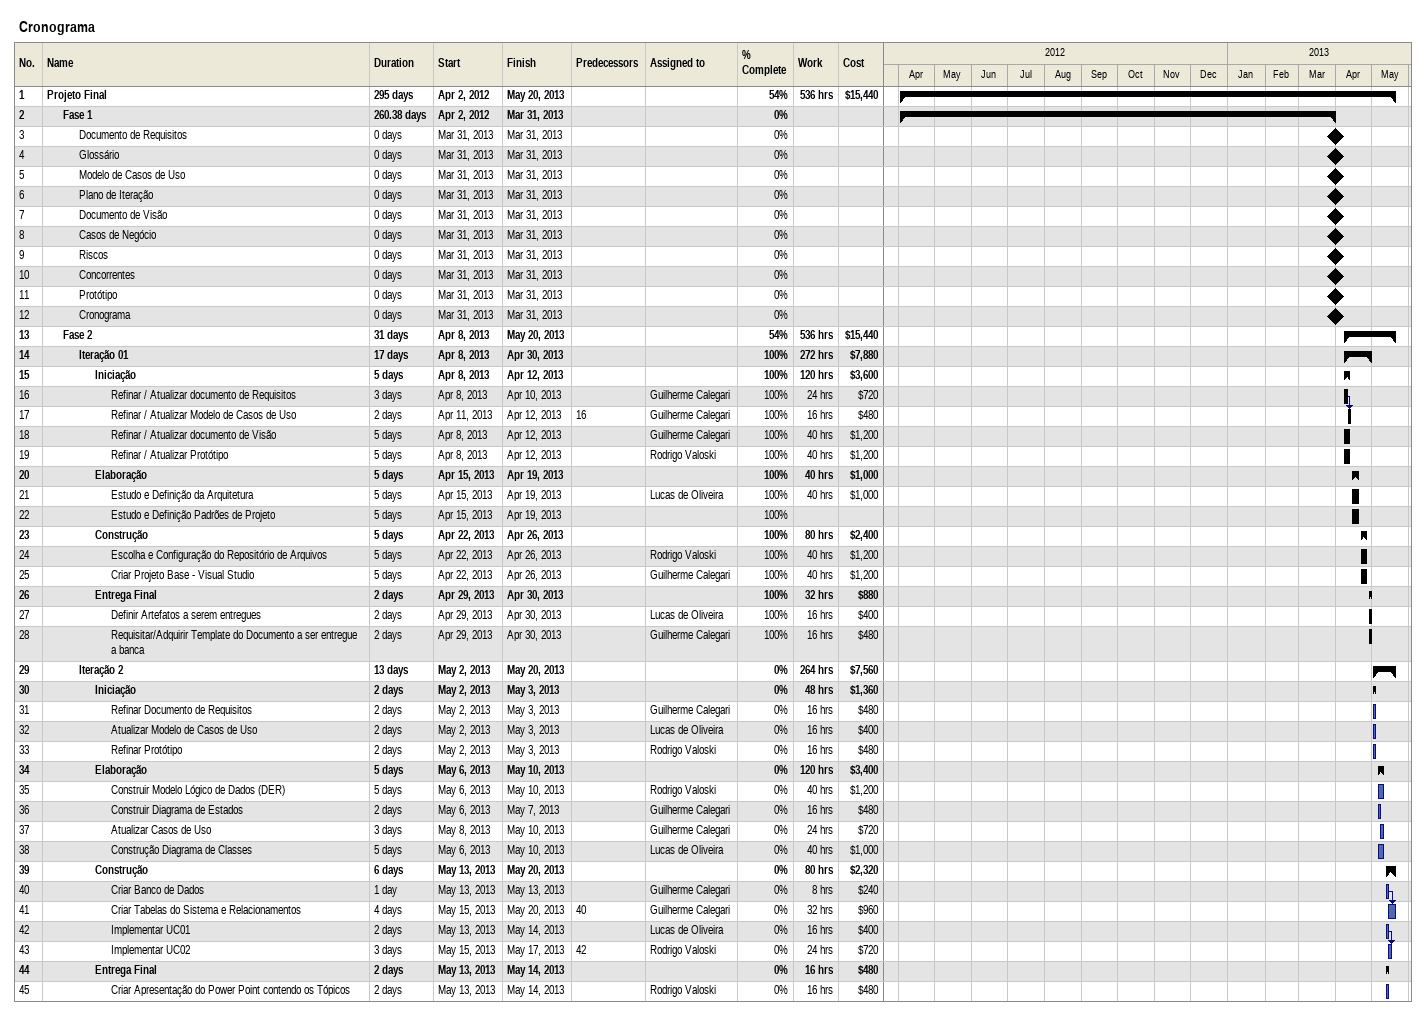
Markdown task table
Cronograma

| ID | Level | Task | Duration | Start | Finish | Predecessors | Resources | % complete | Work (h) | Cost ($) |
|---|---|---|---|---|---|---|---|---|---|---|
| 1 | 1 | **Projeto Final** | 295d | 2012-04-02 | 2013-05-20 |  |  | 54 | 536 | 15440 |
| 2 | 2 | **Fase 1** | 260.38d | 2012-04-02 | 2013-03-31 |  |  | 0 |  |  |
| 3 | 3 | Documento de Requisitos | 0d | 2013-03-31 | 2013-03-31 |  |  | 0 |  |  |
| 4 | 3 | Glossário | 0d | 2013-03-31 | 2013-03-31 |  |  | 0 |  |  |
| 5 | 3 | Modelo de Casos de Uso | 0d | 2013-03-31 | 2013-03-31 |  |  | 0 |  |  |
| 6 | 3 | Plano de Iteração | 0d | 2013-03-31 | 2013-03-31 |  |  | 0 |  |  |
| 7 | 3 | Documento de Visão | 0d | 2013-03-31 | 2013-03-31 |  |  | 0 |  |  |
| 8 | 3 | Casos de Negócio | 0d | 2013-03-31 | 2013-03-31 |  |  | 0 |  |  |
| 9 | 3 | Riscos | 0d | 2013-03-31 | 2013-03-31 |  |  | 0 |  |  |
| 10 | 3 | Concorrentes | 0d | 2013-03-31 | 2013-03-31 |  |  | 0 |  |  |
| 11 | 3 | Protótipo | 0d | 2013-03-31 | 2013-03-31 |  |  | 0 |  |  |
| 12 | 3 | Cronograma | 0d | 2013-03-31 | 2013-03-31 |  |  | 0 |  |  |
| 13 | 2 | **Fase 2** | 31d | 2013-04-08 | 2013-05-20 |  |  | 54 | 536 | 15440 |
| 14 | 3 | **Iteração 01** | 17d | 2013-04-08 | 2013-04-30 |  |  | 100 | 272 | 7880 |
| 15 | 4 | **Iniciação** | 5d | 2013-04-08 | 2013-04-12 |  |  | 100 | 120 | 3600 |
| 16 | 5 | Refinar / Atualizar documento de Requisitos | 3d | 2013-04-08 | 2013-04-10 |  | Guilherme Calegari | 100 | 24 | 720 |
| 17 | 5 | Refinar / Atualizar Modelo de Casos de Uso | 2d | 2013-04-11 | 2013-04-12 | 16 | Guilherme Calegari | 100 | 16 | 480 |
| 18 | 5 | Refinar / Atualizar documento de Visão | 5d | 2013-04-08 | 2013-04-12 |  | Guilherme Calegari | 100 | 40 | 1200 |
| 19 | 5 | Refinar / Atualizar Protótipo | 5d | 2013-04-08 | 2013-04-12 |  | Rodrigo Valoski | 100 | 40 | 1200 |
| 20 | 4 | **Elaboração** | 5d | 2013-04-15 | 2013-04-19 |  |  | 100 | 40 | 1000 |
| 21 | 5 | Estudo e Definição da Arquitetura | 5d | 2013-04-15 | 2013-04-19 |  | Lucas de Oliveira | 100 | 40 | 1000 |
| 22 | 5 | Estudo e Definição Padrões de Projeto | 5d | 2013-04-15 | 2013-04-19 |  |  | 100 |  |  |
| 23 | 4 | **Construção** | 5d | 2013-04-22 | 2013-04-26 |  |  | 100 | 80 | 2400 |
| 24 | 5 | Escolha e Configuração do Repositório de Arquivos | 5d | 2013-04-22 | 2013-04-26 |  | Rodrigo Valoski | 100 | 40 | 1200 |
| 25 | 5 | Criar Projeto Base - Visual Studio | 5d | 2013-04-22 | 2013-04-26 |  | Guilherme Calegari | 100 | 40 | 1200 |
| 26 | 4 | **Entrega Final** | 2d | 2013-04-29 | 2013-04-30 |  |  | 100 | 32 | 880 |
| 27 | 5 | Definir Artefatos a serem entregues | 2d | 2013-04-29 | 2013-04-30 |  | Lucas de Oliveira | 100 | 16 | 400 |
| 28 | 5 | Requisitar/Adquirir Template do Documento a ser entregue a banca | 2d | 2013-04-29 | 2013-04-30 |  | Guilherme Calegari | 100 | 16 | 480 |
| 29 | 3 | **Iteração 2** | 13d | 2013-05-02 | 2013-05-20 |  |  | 0 | 264 | 7560 |
| 30 | 4 | **Iniciação** | 2d | 2013-05-02 | 2013-05-03 |  |  | 0 | 48 | 1360 |
| 31 | 5 | Refinar Documento de Requisitos | 2d | 2013-05-02 | 2013-05-03 |  | Guilherme Calegari | 0 | 16 | 480 |
| 32 | 5 | Atualizar Modelo de Casos de Uso | 2d | 2013-05-02 | 2013-05-03 |  | Lucas de Oliveira | 0 | 16 | 400 |
| 33 | 5 | Refinar Protótipo | 2d | 2013-05-02 | 2013-05-03 |  | Rodrigo Valoski | 0 | 16 | 480 |
| 34 | 4 | **Elaboração** | 5d | 2013-05-06 | 2013-05-10 |  |  | 0 | 120 | 3400 |
| 35 | 5 | Construir Modelo Lógico de Dados (DER) | 5d | 2013-05-06 | 2013-05-10 |  | Rodrigo Valoski | 0 | 40 | 1200 |
| 36 | 5 | Construir Diagrama de Estados | 2d | 2013-05-06 | 2013-05-07 |  | Guilherme Calegari | 0 | 16 | 480 |
| 37 | 5 | Atualizar Casos de Uso | 3d | 2013-05-08 | 2013-05-10 |  | Guilherme Calegari | 0 | 24 | 720 |
| 38 | 5 | Construção Diagrama de Classes | 5d | 2013-05-06 | 2013-05-10 |  | Lucas de Oliveira | 0 | 40 | 1000 |
| 39 | 4 | **Construção** | 6d | 2013-05-13 | 2013-05-20 |  |  | 0 | 80 | 2320 |
| 40 | 5 | Criar Banco de Dados | 1d | 2013-05-13 | 2013-05-13 |  | Guilherme Calegari | 0 | 8 | 240 |
| 41 | 5 | Criar Tabelas do Sistema e Relacionamentos | 4d | 2013-05-15 | 2013-05-20 | 40 | Guilherme Calegari | 0 | 32 | 960 |
| 42 | 5 | Implementar UC01 | 2d | 2013-05-13 | 2013-05-14 |  | Lucas de Oliveira | 0 | 16 | 400 |
| 43 | 5 | Implementar UC02 | 3d | 2013-05-15 | 2013-05-17 | 42 | Rodrigo Valoski | 0 | 24 | 720 |
| 44 | 4 | **Entrega Final** | 2d | 2013-05-13 | 2013-05-14 |  |  | 0 | 16 | 480 |
| 45 | 5 | Criar Apresentação do Power Point contendo os Tópicos | 2d | 2013-05-13 | 2013-05-14 |  | Rodrigo Valoski | 0 | 16 | 480 |
